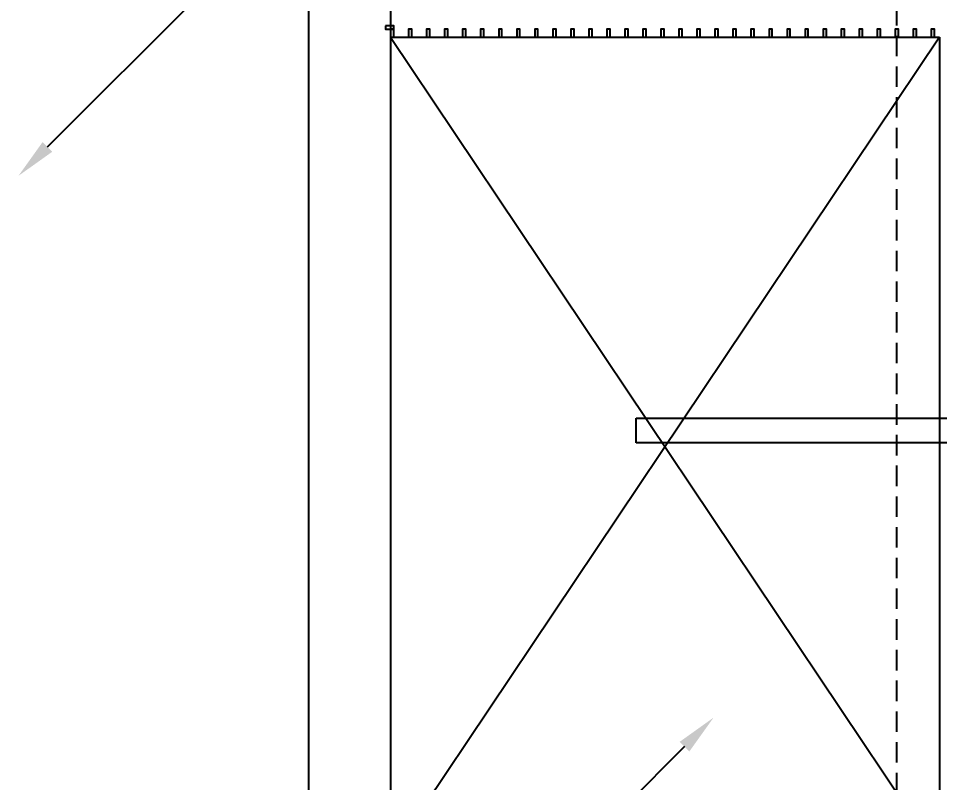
# Model space of a CAD drawing. Header units: millimetres. Extents: x 98197 to 106565, y 53890 to 60222.
# Drawn here: x 99013 to 99575, y 55808 to 56275 of the extents above; entities that cross this region are included whole.
import ezdxf

# ---------------------------------------------------------------- set-up
doc = ezdxf.new("R2010")
doc.units = ezdxf.units.MM
doc.header["$LTSCALE"] = 50
doc.header["$MEASUREMENT"] = 0
doc.linetypes.add('HIDDEN', pattern=[0.375, 0.25, -0.125])
doc.layers.get('0').update_dxf_attribs({"color": 8, "linetype": 'CONTINUOUS'})
doc.layers.add('00', color=7, linetype='HIDDEN')
doc.layers.add('36雨排水', color=3, linetype='CONTINUOUS')
doc.styles.add('CHINA', font='c2', dxfattribs={"bigfont": 'china'})

# ---------------------------------------------------------------- blocks, each defined once
blk = doc.blocks.new('1111111')
at = {"layer": '36雨排水', "linetype": 'Continuous'}
for p, q in [((4902.82, 3830.25), (4712.61, 3640.04)), ((4842.71, 3770.15), (4920.5, 3770.15)), ((4513.91, 3441.34), (4704.12, 3631.56))]:
    blk.add_line(p, q, dxfattribs=at)
at = {"layer": '36雨排水', "linetype": 'Continuous', "const_width": 5}
blk.add_lwpolyline([(4840.21, 3770.15, 1), (4845.21, 3770.15, 1)], format="xyb", close=True, dxfattribs=at)
at = {"layer": '36雨排水', "linetype": 'Continuous'}
blk.add_circle((4708.36, 3635.8), 6, dxfattribs=at)
for points in [[(4899.87, 3833.2), (4905.76, 3827.31), (4920.5, 3847.93)], [(4516.86, 3438.4), (4510.96, 3444.29), (4496.23, 3423.67)]]:
    blk.add_solid(points, dxfattribs=at)
at = {"layer": '36雨排水', "linetype": 'Continuous', "style": 'CHINA', "width": 0.8}
blk.add_text('R.P2"%%CP.V.C', height=20, dxfattribs=at).set_placement((4926.16, 3760.37))

msp = doc.modelspace()

# ---------------------------------------------------------------- linework, layer by layer
for p, q in [((99189.654, 56355.566), (99189.654, 55670.566)), ((99239.654, 56263.066), (99239.654, 55763.066)), ((99574.654, 56263.066), (99239.654, 55763.066)), ((99239.654, 56263.066), (99574.654, 55763.066)), ((99239.654, 56263.066), (99574.654, 56263.066)), ((99574.654, 56263.066), (99574.654, 55763.066)), ((99389.654, 56015.566), (99389.654, 56030.566)), ((99389.654, 56030.566), (99589.654, 56030.566)), ((99589.654, 56015.566), (99389.654, 56015.566))]:
    msp.add_line(p, q)
for points in [[(99236.654, 56270.066), (99236.654, 56268.066), (99241.654, 56268.066), (99241.654, 56270.066)], [(99239.654, 56263.066), (99241.654, 56263.066), (99241.654, 56268.066), (99239.654, 56268.066)], [(99250.654, 56263.066), (99252.654, 56263.066), (99252.654, 56268.066), (99250.654, 56268.066)], [(99261.654, 56263.066), (99263.654, 56263.066), (99263.654, 56268.066), (99261.654, 56268.066)], [(99272.654, 56263.066), (99274.654, 56263.066), (99274.654, 56268.066), (99272.654, 56268.066)], [(99283.654, 56263.066), (99285.654, 56263.066), (99285.654, 56268.066), (99283.654, 56268.066)], [(99294.654, 56263.066), (99296.654, 56263.066), (99296.654, 56268.066), (99294.654, 56268.066)], [(99305.654, 56263.066), (99307.654, 56263.066), (99307.654, 56268.066), (99305.654, 56268.066)], [(99316.654, 56263.066), (99318.654, 56263.066), (99318.654, 56268.066), (99316.654, 56268.066)], [(99327.654, 56263.066), (99329.654, 56263.066), (99329.654, 56268.066), (99327.654, 56268.066)], [(99338.654, 56263.066), (99340.654, 56263.066), (99340.654, 56268.066), (99338.654, 56268.066)], [(99349.654, 56263.066), (99351.654, 56263.066), (99351.654, 56268.066), (99349.654, 56268.066)], [(99360.654, 56263.066), (99362.654, 56263.066), (99362.654, 56268.066), (99360.654, 56268.066)], [(99371.654, 56263.066), (99373.654, 56263.066), (99373.654, 56268.066), (99371.654, 56268.066)], [(99382.654, 56263.066), (99384.654, 56263.066), (99384.654, 56268.066), (99382.654, 56268.066)], [(99393.654, 56263.066), (99395.654, 56263.066), (99395.654, 56268.066), (99393.654, 56268.066)], [(99404.654, 56263.066), (99406.654, 56263.066), (99406.654, 56268.066), (99404.654, 56268.066)], [(99415.654, 56263.066), (99417.654, 56263.066), (99417.654, 56268.066), (99415.654, 56268.066)], [(99426.654, 56263.066), (99428.654, 56263.066), (99428.654, 56268.066), (99426.654, 56268.066)], [(99437.654, 56263.066), (99439.654, 56263.066), (99439.654, 56268.066), (99437.654, 56268.066)], [(99448.654, 56263.066), (99450.654, 56263.066), (99450.654, 56268.066), (99448.654, 56268.066)], [(99459.654, 56263.066), (99461.654, 56263.066), (99461.654, 56268.066), (99459.654, 56268.066)], [(99470.654, 56263.066), (99472.654, 56263.066), (99472.654, 56268.066), (99470.654, 56268.066)], [(99481.654, 56263.066), (99483.654, 56263.066), (99483.654, 56268.066), (99481.654, 56268.066)], [(99492.654, 56263.066), (99494.654, 56263.066), (99494.654, 56268.066), (99492.654, 56268.066)], [(99503.654, 56263.066), (99505.654, 56263.066), (99505.654, 56268.066), (99503.654, 56268.066)], [(99514.654, 56263.066), (99516.654, 56263.066), (99516.654, 56268.066), (99514.654, 56268.066)], [(99525.654, 56263.066), (99527.654, 56263.066), (99527.654, 56268.066), (99525.654, 56268.066)], [(99536.654, 56263.066), (99538.654, 56263.066), (99538.654, 56268.066), (99536.654, 56268.066)], [(99547.654, 56263.066), (99549.654, 56263.066), (99549.654, 56268.066), (99547.654, 56268.066)], [(99558.654, 56263.066), (99560.654, 56263.066), (99560.654, 56268.066), (99558.654, 56268.066)], [(99569.654, 56263.066), (99571.654, 56263.066), (99571.654, 56268.066), (99569.654, 56268.066)]]:
    msp.add_lwpolyline(points, close=True)
at = {"layer": '00'}
for p, q in [((99189.654, 56355.566), (99189.654, 55670.566)), ((99239.654, 56355.566), (99239.654, 55670.566)), ((99548.654, 55670.284), (99548.654, 56355.284))]:
    msp.add_line(p, q, dxfattribs=at)

# ---------------------------------------------------------------- block references
at = {"layer": '36雨排水', "linetype": 'Continuous'}
for p in [(94516.291, 52754.768), (94516.291, 51999.768)]:
    msp.add_blockref('1111111', p, dxfattribs=at)

doc.saveas('drawing.dxf')
